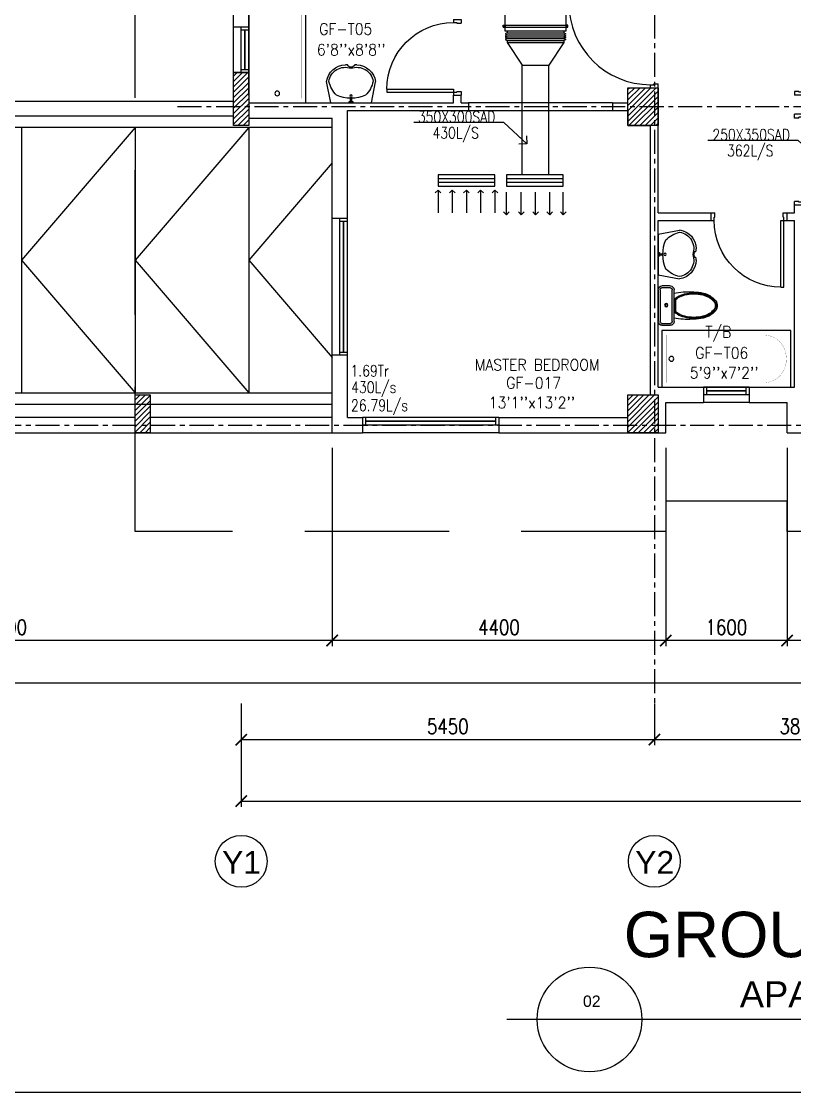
# Model space of a CAD drawing. Header units: millimetres. Extents: x -1288794 to 2153086, y -2701644 to -1428868.
# Drawn here: x 848559 to 858759, y -1517969 to -1503844 of the extents above; entities that cross this region are included whole.
import ezdxf
from ezdxf.enums import TextEntityAlignment as Align

# ---------------------------------------------------------------- set-up
doc = ezdxf.new("R2010")
doc.units = ezdxf.units.MM
doc.header["$LTSCALE"] = 100
doc.header["$PDMODE"] = 34
for name, pattern in [('CENTER', [50.8, 31.75, -6.35, 6.35, -6.35]), ('DASHED2', [9.525, 6.35, -3.175]), ('HIDDEN', [9.525, 6.35, -3.175])]:
    doc.linetypes.add(name, pattern=pattern)
for name, color, linetype in [('A-ANNO-DIMS', 1, 'Continuous'), ('A-ANNO-SYMB', 33, 'Continuous'), ('A-ANNO-TEXT', 8, 'Continuous'), ('A-AREA', 8, 'CENTER'), ('A-DOOR', 4, 'Continuous'), ('A-FLOR-OVHD', 4, 'DASHED2'), ('A-FLOR-PFIX', 8, 'Continuous'), ('A-GLAZ', 5, 'Continuous'), ('A-GRID', 253, 'CENTER'), ('A-WALL-FULL', 8, 'Continuous'), ('AC- SUIPPOR', 7, 'HIDDEN'), ('AC-SAD', 3, 'Continuous'), ('AC-SAD TEXT', 3, 'Continuous'), ('AC-UNIT', 5, 'Continuous'), ('HATCH', 251, 'Continuous'), ('L-WALK', 8, 'Continuous'), ('LOGO1LINE', 7, 'Continuous'), ('RETURN GRILL RIGHT', 1, 'Continuous'), ('S-COL- HACT.', 9, 'Continuous'), ('S-COL.', 8, 'Continuous'), ('SUPPLY GRILL RIGHT', 3, 'Continuous'), ('TEXT', 4, 'Continuous'), ('WALL', 42, 'Continuous')]:
    doc.layers.add(name, color=color, linetype=linetype)
doc.styles.add('ISTILO', font='sanss___.ttf', dxfattribs={"width": 0.8, "height": 400})
doc.styles.add('ROMANS', font='romans.shx', dxfattribs={"width": 0.8})
doc.styles.add('SANSSERIF', font='sas_____.pfb')
doc.styles.add('SIMPLEX', font='simplex.shx', dxfattribs={"width": 0.8})
doc.dimstyles.new('100 of DIM2', dxfattribs={"dimscale": 0, "dimtxt": 200, "dimasz": 150, "dimexe": 75, "dimexo": 200, "dimgap": 75, "dimtad": 1, "dimdec": 0, "dimrnd": 5, "dimzin": 0, "dimdsep": 46, "dimtxsty": 'ROMANS', "dimblk": 'ARCHTICK', "dimcen": 100, "dimclrd": 94, "dimclre": 94, "dimclrt": 2, "dimadec": 0, "dimazin": 0, "dimtfac": 1, "dimtdec": 0, "dimtofl": 0, "dimtmove": 2, "dimatfit": 3, "dimldrblk": 'OPEN90', "dimfxl": 75, "dimtolj": 1, "dimtzin": 0, "dimarcsym": 0})
pattern_1 = [(45, (1973413.864, -1109556.65), (-35.355339, 35.355339), [])]

# ---------------------------------------------------------------- blocks, each defined once
blk = doc.blocks.new('D-100-R1')
for p, q in [((-80, 980), (-80, 100)), ((-80, 980), (-40, 980)), ((-40, 980), (-40, 55)), ((-1000, 100), (-1000, 0)), ((-1000, 100), (-960, 100)), ((-960, 100), (-960, 55)), ((-960, 55), (-950, 55)), ((-950, 55), (-950, 0)), ((-80, 100), (0, 100)), ((-50, 55), (-50, 0)), ((-50, 55), (-40, 55)), ((-50, 0), (0, 0)), ((0, 100), (0, 0)), ((-1000, 0), (-950, 0))]:
    blk.add_line(p, q)
at = {"linetype": 'Continuous'}
blk.add_arc((-80, 100), 880, 90, 180, dxfattribs=at)
blk = doc.blocks.new('D-120-R1')
for p, q in [((-80, 1180), (-40, 1180)), ((-80, 1180), (-80, 100)), ((-40, 1180), (-40, 55)), ((-1200, 100), (-1160, 100)), ((-1200, 100), (-1200, 0)), ((-1160, 100), (-1160, 55)), ((-1160, 55), (-1150, 55)), ((-1150, 55), (-1150, 0)), ((-80, 100), (0, 100)), ((-50, 55), (-40, 55)), ((-50, 55), (-50, 0)), ((-50, 0), (0, 0)), ((0, 100), (0, 0)), ((-1200, 0), (-1150, 0))]:
    blk.add_line(p, q)
at = {"linetype": 'Continuous'}
blk.add_arc((-80, 100), 1080, 90, 180, dxfattribs=at)
blk = doc.blocks.new('LAV-4')
for p, q in [((-266, 0), (-322, -283)), ((-266, 0), (268, 0)), ((268, 0), (324, -280)), ((-48, -500), (-75, -500)), ((75, -500), (50, -500))]:
    blk.add_line(p, q)
for points in [[(-25, 0), (-25, -18), (25, -18), (25, 0)], [(-9, -20), (-9, -57), (8, -57), (8, -20)]]:
    blk.add_lwpolyline(points, close=True)
blk.add_circle((0, -91), 15.4)
for centre, radius, start, end in [((74, -366), 375, 135.3333, 167.1432), ((0, -539), 477, 66.1261, 113.874), ((-74, -366), 375, 12.5199, 44.6667), ((75, -250), 250, 270, 353.0121), ((-75, -250), 250, 187.6784, 270), ((-75, -250), 220, 188.5814, 289.9523), ((75, -250), 220, 250.0878, 350.8515), ((1, -527), 55.9, 28.7827, 151.2173), ((50, -499), 0, 238.1883, 0)]:
    blk.add_arc(centre, radius, start, end)
blk = doc.blocks.new('BT-2')
blk.add_lwpolyline([(0, 750), (1700, 750), (1700, 0), (0, 0)], close=True)
at = {"const_width": 2}
blk.add_lwpolyline([(60, 690), (1340, 690, -0.414214), (1640, 390), (1640, 360, -0.414214), (1340, 60), (60, 60)], format="xyb", close=True, dxfattribs=at)
blk.add_circle((125, 375), 31.9)
blk = doc.blocks.new('W-180')
for p, q in [((1800, 100), (0, 100)), ((1800, 0), (0, 0)), ((40, 0), (40, 100)), ((1760, 100), (1760, 0))]:
    blk.add_line(p, q)
at = {"linetype": 'Continuous'}
for p, q in [((1760, 53), (40, 53)), ((1760, 47), (40, 47))]:
    blk.add_line(p, q, dxfattribs=at)
blk = doc.blocks.new('W-60')
for p, q in [((600, 100), (0, 100)), ((600, 0), (0, 0)), ((40, 0), (40, 100)), ((560, 100), (560, 0))]:
    blk.add_line(p, q)
at = {"linetype": 'Continuous'}
for p, q in [((560, 53), (40, 53)), ((560, 47), (40, 47))]:
    blk.add_line(p, q, dxfattribs=at)
blk = doc.blocks.new('WC-1')
for p, q in [((-210, 0), (210, 0)), ((-260, -160), (-260, -50)), ((-235, -160), (-235, -50)), ((-210, -25), (210, -25)), ((235, -50), (235, -160)), ((260, -50), (260, -160)), ((210, -185), (-210, -185)), ((210, -210), (-210, -210)), ((91, -223), (-91, -223)), ((86, -235), (-86, -235))]:
    blk.add_line(p, q)
for radius in [22.1, 17.1]:
    blk.add_circle((-6, -107), radius)
for centre, radius, start, end in [((-210, -50), 50, 90, 180), ((-210, -50), 25, 90, 180), ((210, -50), 50, 360, 90), ((210, -50), 25, 360, 90), ((-210, -160), 50, 180, 270), ((-210, -160), 25, 180, 270), ((722, -383), 904, 168.9529, 184.0632), ((178, -428), 341, 149.8586, 166.4766), ((178, -428), 328, 149.8586, 166.4766), ((69, -365), 214, 138.4152, 149.8586), ((69, -365), 201, 139.9943, 149.8586), ((-69, -365), 201, 30.1414, 40.0057), ((-69, -365), 214, 30.1414, 41.5848), ((-178, -428), 328, 13.5234, 30.1414), ((-178, -428), 341, 13.5234, 30.1414), ((210, -160), 25, 270, 360), ((210, -160), 50, 270, 360), ((352, -470), 520, 166.4766, 180), ((352, -470), 507, 166.4766, 180), ((-352, -470), 507, 360, 13.5234), ((-352, -470), 520, 360, 13.5234), ((352, -470), 532, 177.5541, 180), ((352, -470), 532, 180, 193.5234), ((352, -470), 520, 180, 193.5234), ((352, -470), 507, 180, 193.5234), ((-352, -470), 507, 346.4766, 360), ((-352, -470), 520, 346.4766, 360), ((-352, -470), 532, 346.4766, 360), ((-352, -470), 532, 360, 2.4459), ((178, -512), 353, 193.5234, 210.1414), ((178, -512), 341, 193.5234, 210.1414), ((178, -512), 328, 193.5234, 210.1414), ((69, -575), 226, 210.1414, 234.4972), ((69, -575), 214, 210.1414, 234.4972), ((69, -575), 201, 210.1414, 234.4972), ((-69, -575), 201, 305.5028, 329.8586), ((-69, -575), 214, 305.5028, 329.8586), ((-69, -575), 226, 305.5028, 329.8586), ((-178, -512), 328, 329.8586, 346.4766), ((-178, -512), 341, 329.8586, 346.4766), ((-178, -512), 353, 329.8586, 346.4766), ((0, -672), 108, 234.4972, 270), ((0, -672), 95.9, 234.4972, 270), ((0, -672), 83.4, 234.4972, 270), ((0, -672), 83.4, 270, 305.5028), ((0, -672), 95.9, 270, 305.5028), ((0, -672), 108, 270, 305.5028)]:
    blk.add_arc(centre, radius, start, end)
at = {"linetype": 'Continuous', "ltscale": 50}
blk.add_arc((-722, -383), 904, 355.9368, 11.0471, dxfattribs=at)
blk = doc.blocks.new('_ArchTick')
at = {"color": 0, "linetype": 'ByBlock', "const_width": 0.15}
blk.add_lwpolyline([(-0.5, -0.5), (0.5, 0.5)], dxfattribs=at)
blk = doc.blocks.new('*D284')
at = {"layer": 'A-ANNO-DIMS', "color": 94, "lineweight": -2, "ltscale": 3, "transparency": 16777216}
for p, q in [((851459, -1512840), (851459, -1513390)), ((856909, -1512840), (856909, -1513390)), ((851459, -1513315), (856909, -1513315))]:
    blk.add_line(p, q, dxfattribs=at)
at = {"layer": 'Defpoints', "color": 0, "ltscale": 3, "transparency": 16777216}
for p in [(851459, -1512640), (856909, -1512640), (856909, -1513315)]:
    blk.add_point(p, dxfattribs=at)
at = {"layer": 'A-ANNO-DIMS', "color": 94, "lineweight": -2, "ltscale": 3, "transparency": 16777216, "xscale": 150, "yscale": 150, "zscale": 150, "rotation": 180}
blk.add_blockref('_ArchTick', (851459, -1513315), dxfattribs=at)
at = {"layer": 'A-ANNO-DIMS', "color": 94, "lineweight": -2, "ltscale": 3, "transparency": 16777216, "xscale": 150, "yscale": 150, "zscale": 150}
blk.add_blockref('_ArchTick', (856909, -1513315), dxfattribs=at)
at = {"layer": 'A-ANNO-DIMS', "color": 2, "ltscale": 3, "transparency": 16777216, "insert": (854184, -1513140), "char_height": 200, "attachment_point": 5, "style": 'ROMANS'}
blk.add_mtext('\\A1;5450', dxfattribs=at)
blk = doc.blocks.new('_Open90')
at = {"color": 0, "linetype": 'ByBlock', "lineweight": -2}
for p, q in [((0, 0), (-1, 0)), ((-0.5, 0.5), (0, 0)), ((0, 0), (-0.5, -0.5))]:
    blk.add_line(p, q, dxfattribs=at)
blk = doc.blocks.new('*D285')
at = {"layer": 'A-ANNO-DIMS', "color": 94, "lineweight": -2, "ltscale": 3, "transparency": 16777216}
for p, q in [((856909, -1512840), (856909, -1513390)), ((860759, -1513115), (860759, -1513240)), ((856909, -1513315), (860759, -1513315))]:
    blk.add_line(p, q, dxfattribs=at)
at = {"layer": 'Defpoints', "color": 0, "ltscale": 3, "transparency": 16777216}
for p in [(856909, -1512640), (860759, -1513315), (860759, -1513315)]:
    blk.add_point(p, dxfattribs=at)
at = {"layer": 'A-ANNO-DIMS', "color": 94, "lineweight": -2, "ltscale": 3, "transparency": 16777216, "xscale": 150, "yscale": 150, "zscale": 150, "rotation": 180}
blk.add_blockref('_ArchTick', (856909, -1513315), dxfattribs=at)
at = {"layer": 'A-ANNO-DIMS', "color": 94, "lineweight": -2, "ltscale": 3, "transparency": 16777216, "xscale": 150, "yscale": 150, "zscale": 150}
blk.add_blockref('_ArchTick', (860759, -1513315), dxfattribs=at)
at = {"layer": 'A-ANNO-DIMS', "color": 2, "ltscale": 3, "transparency": 16777216, "insert": (858834, -1513140), "char_height": 200, "attachment_point": 5, "style": 'ROMANS'}
blk.add_mtext('\\A1;3850', dxfattribs=at)
blk = doc.blocks.new('*D289')
at = {"layer": 'A-ANNO-DIMS', "color": 94, "lineweight": -2, "ltscale": 3, "transparency": 16777216}
for p, q in [((851459, -1512975), (851459, -1514200)), ((876959, -1512975), (876959, -1514200)), ((851459, -1514125), (876959, -1514125))]:
    blk.add_line(p, q, dxfattribs=at)
at = {"layer": 'Defpoints', "color": 0, "ltscale": 3, "transparency": 16777216}
for p in [(851459, -1512775), (876959, -1512775), (876959, -1514125)]:
    blk.add_point(p, dxfattribs=at)
at = {"layer": 'A-ANNO-DIMS', "color": 94, "lineweight": -2, "ltscale": 3, "transparency": 16777216, "xscale": 150, "yscale": 150, "zscale": 150, "rotation": 180}
blk.add_blockref('_ArchTick', (851459, -1514125), dxfattribs=at)
at = {"layer": 'A-ANNO-DIMS', "color": 94, "lineweight": -2, "ltscale": 3, "transparency": 16777216, "xscale": 150, "yscale": 150, "zscale": 150}
blk.add_blockref('_ArchTick', (876959, -1514125), dxfattribs=at)
at = {"layer": 'A-ANNO-DIMS', "color": 2, "ltscale": 3, "transparency": 16777216, "insert": (864209, -1513950), "char_height": 200, "attachment_point": 5, "style": 'ROMANS'}
blk.add_mtext('\\A1;25500', dxfattribs=at)
blk = doc.blocks.new('*D294')
at = {"layer": 'A-ANNO-DIMS', "color": 94, "linetype": 'Continuous', "lineweight": -2, "ltscale": 3, "transparency": 16777216}
for p, q in [((858659, -1509469), (858659, -1512083)), ((862959, -1509469), (862959, -1512083)), ((862959, -1512008), (858659, -1512008))]:
    blk.add_line(p, q, dxfattribs=at)
at = {"layer": 'Defpoints', "color": 0, "linetype": 'Continuous', "ltscale": 3, "transparency": 16777216}
for p in [(858659, -1509269), (862959, -1509269), (858659, -1512008)]:
    blk.add_point(p, dxfattribs=at)
at = {"layer": 'A-ANNO-DIMS', "color": 94, "linetype": 'Continuous', "lineweight": -2, "ltscale": 3, "transparency": 16777216, "xscale": 150, "yscale": 150, "zscale": 150, "rotation": 180}
blk.add_blockref('_ArchTick', (858659, -1512008), dxfattribs=at)
at = {"layer": 'A-ANNO-DIMS', "color": 94, "linetype": 'Continuous', "lineweight": -2, "ltscale": 3, "transparency": 16777216, "xscale": 150, "yscale": 150, "zscale": 150}
blk.add_blockref('_ArchTick', (862959, -1512008), dxfattribs=at)
at = {"layer": 'A-ANNO-DIMS', "color": 2, "linetype": 'Continuous', "ltscale": 3, "transparency": 16777216, "insert": (860809, -1511833), "char_height": 200, "attachment_point": 5, "style": 'ROMANS'}
blk.add_mtext('\\A1;4300', dxfattribs=at)
blk = doc.blocks.new('*D295')
at = {"layer": 'A-ANNO-DIMS', "color": 94, "linetype": 'Continuous', "lineweight": -2, "ltscale": 3, "transparency": 16777216}
for p, q in [((857059, -1509469), (857059, -1512083)), ((858659, -1509469), (858659, -1512083)), ((858659, -1512008), (857059, -1512008))]:
    blk.add_line(p, q, dxfattribs=at)
at = {"layer": 'Defpoints', "color": 0, "linetype": 'Continuous', "ltscale": 3, "transparency": 16777216}
for p in [(857059, -1509269), (858659, -1509269), (857059, -1512008)]:
    blk.add_point(p, dxfattribs=at)
at = {"layer": 'A-ANNO-DIMS', "color": 94, "linetype": 'Continuous', "lineweight": -2, "ltscale": 3, "transparency": 16777216, "xscale": 150, "yscale": 150, "zscale": 150, "rotation": 180}
blk.add_blockref('_ArchTick', (857059, -1512008), dxfattribs=at)
at = {"layer": 'A-ANNO-DIMS', "color": 94, "linetype": 'Continuous', "lineweight": -2, "ltscale": 3, "transparency": 16777216, "xscale": 150, "yscale": 150, "zscale": 150}
blk.add_blockref('_ArchTick', (858659, -1512008), dxfattribs=at)
at = {"layer": 'A-ANNO-DIMS', "color": 2, "linetype": 'Continuous', "ltscale": 3, "transparency": 16777216, "insert": (857859, -1511833), "char_height": 200, "attachment_point": 5, "style": 'ROMANS'}
blk.add_mtext('\\A1;1600', dxfattribs=at)
blk = doc.blocks.new('*D296')
at = {"layer": 'A-ANNO-DIMS', "color": 94, "linetype": 'Continuous', "lineweight": -2, "ltscale": 3, "transparency": 16777216}
for p, q in [((852659, -1509469), (852659, -1512083)), ((857059, -1509469), (857059, -1512083)), ((857059, -1512008), (852659, -1512008))]:
    blk.add_line(p, q, dxfattribs=at)
at = {"layer": 'Defpoints', "color": 0, "linetype": 'Continuous', "ltscale": 3, "transparency": 16777216}
for p in [(852659, -1509269), (857059, -1509269), (852659, -1512008)]:
    blk.add_point(p, dxfattribs=at)
at = {"layer": 'A-ANNO-DIMS', "color": 94, "linetype": 'Continuous', "lineweight": -2, "ltscale": 3, "transparency": 16777216, "xscale": 150, "yscale": 150, "zscale": 150, "rotation": 180}
blk.add_blockref('_ArchTick', (852659, -1512008), dxfattribs=at)
at = {"layer": 'A-ANNO-DIMS', "color": 94, "linetype": 'Continuous', "lineweight": -2, "ltscale": 3, "transparency": 16777216, "xscale": 150, "yscale": 150, "zscale": 150}
blk.add_blockref('_ArchTick', (857059, -1512008), dxfattribs=at)
at = {"layer": 'A-ANNO-DIMS', "color": 2, "linetype": 'Continuous', "ltscale": 3, "transparency": 16777216, "insert": (854859, -1511833), "char_height": 200, "attachment_point": 5, "style": 'ROMANS'}
blk.add_mtext('\\A1;4400', dxfattribs=at)
blk = doc.blocks.new('*D297')
at = {"layer": 'A-ANNO-DIMS', "color": 94, "linetype": 'Continuous', "lineweight": -2, "ltscale": 3, "transparency": 16777216}
for p, q in [((844059, -1509469), (844059, -1512083)), ((852659, -1509469), (852659, -1512083)), ((852659, -1512008), (844059, -1512008))]:
    blk.add_line(p, q, dxfattribs=at)
at = {"layer": 'Defpoints', "color": 0, "linetype": 'Continuous', "ltscale": 3, "transparency": 16777216}
for p in [(844059, -1509269), (852659, -1509269), (844059, -1512008)]:
    blk.add_point(p, dxfattribs=at)
at = {"layer": 'A-ANNO-DIMS', "color": 94, "linetype": 'Continuous', "lineweight": -2, "ltscale": 3, "transparency": 16777216, "xscale": 150, "yscale": 150, "zscale": 150, "rotation": 180}
blk.add_blockref('_ArchTick', (844059, -1512008), dxfattribs=at)
at = {"layer": 'A-ANNO-DIMS', "color": 94, "linetype": 'Continuous', "lineweight": -2, "ltscale": 3, "transparency": 16777216, "xscale": 150, "yscale": 150, "zscale": 150}
blk.add_blockref('_ArchTick', (852659, -1512008), dxfattribs=at)
at = {"layer": 'A-ANNO-DIMS', "color": 2, "linetype": 'Continuous', "ltscale": 3, "transparency": 16777216, "insert": (848359, -1511833), "char_height": 200, "attachment_point": 5, "style": 'ROMANS'}
blk.add_mtext('\\A1;8600', dxfattribs=at)
blk = doc.blocks.new('A$C44FB0367')
at = {"layer": 'WALL', "ltscale": 30}
h = blk.add_hatch(dxfattribs=at)
h.set_pattern_fill('NET3', color=2, scale=100, style=0)
h.set_pattern_definition([(0, (19935.246, -11666.627), (0, 12.5), []), (60, (19935.246, -11666.627), (-10.8253175, 6.25), []), (120, (19935.246, -11666.627), (-10.8253175, -6.25), [])])
h.paths.add_polyline_path([(775, 250), (775, 275), (25, 275), (25, 250)])
at = {"layer": 'WALL', "color": 5, "ltscale": 30}
for p, q in [((25, 250), (25, 275)), ((25, 275), (775, 275)), ((775, 250), (775, 275))]:
    blk.add_line(p, q, dxfattribs=at)
at = {"layer": 'WALL', "color": 8, "ltscale": 30}
for p, q in [((25, -275), (0, -287.5)), ((25, -250), (25, -275)), ((25, -250), (25, -275)), ((25, -275), (775, -275)), ((775, -250), (775, -275)), ((775, -275), (800, -287.5)), ((0, -287.5), (25, -300)), ((25, -300), (0, -312.5)), ((0, -312.5), (25, -325)), ((25, -325), (0, -337.5)), ((0, -337.5), (25, -350)), ((25, -350), (0, -362.5)), ((0, -362.5), (25, -375)), ((25, -300), (775, -300)), ((25, -325), (775, -325)), ((25, -350), (775, -350)), ((25, -375), (775, -375)), ((25, -375), (25, -400)), ((25, -400), (775, -400)), ((800, -287.5), (775, -300)), ((775, -300), (800, -312.5)), ((800, -312.5), (775, -325)), ((775, -325), (800, -337.5)), ((800, -337.5), (775, -350)), ((775, -350), (800, -362.5)), ((800, -362.5), (775, -375)), ((775, -375), (775, -400))]:
    blk.add_line(p, q, dxfattribs=at)
at = {"layer": 'WALL', "color": 5, "ltscale": 30}
blk.add_lwpolyline([(0, 250), (800, 250), (800, -250), (0, -250)], close=True, dxfattribs=at)
blk = doc.blocks.new('A$C5F1D0244')
at = {"layer": 'AC- SUIPPOR', "ltscale": 5}
for p, q in [((-25, 425), (-25, -425)), ((0, 425), (0, -425))]:
    blk.add_line(p, q, dxfattribs=at)
at = {"layer": 'AC- SUIPPOR', "ltscale": 30}
for points in [[(-25, 400), (0, 400), (0, 425), (-25, 425)], [(-25, -400), (0, -400), (0, -425), (-25, -425)]]:
    blk.add_lwpolyline(points, close=True, dxfattribs=at)
for centre in [(-12.5, 412.5), (-12.5, -412.5)]:
    blk.add_circle(centre, 5, dxfattribs=at)
blk = doc.blocks.new('SUPPLY GRILL RIGHT')
at = {"layer": 'SUPPLY GRILL RIGHT'}
for p, q in [((375, 25), (-375, 25)), ((375, -25), (375, 25)), ((375, -25), (-375, -25)), ((375, -75), (375, -25))]:
    blk.add_line(p, q, dxfattribs=at)
blk.add_lwpolyline([(-375, -75), (375, -75), (375, 75), (-375, 75)], close=True, dxfattribs=at)
for points in [[(-375, -450), (-375, -150)], [(-178.5, -450), (-178.5, -150)], [(9, -450), (9, -150)], [(196.5, -450), (196.5, -150)], [(375, -450), (375, -150)]]:
    blk.add_leader(points, dimstyle='100 of DIM2', override={"dimscale": 1, "dimasz": 75, "dimtad": 0, "dimclrd": 0, "dimfxl": 0.2}, dxfattribs=at)
blk = doc.blocks.new('RETURN GRILL RIGHT')
at = {"layer": 'RETURN GRILL RIGHT'}
for p, q in [((375, 25), (-375, 25)), ((375, -25), (-375, -25))]:
    blk.add_line(p, q, dxfattribs=at)
blk.add_lwpolyline([(-375, -75), (375, -75), (375, 75), (-375, 75)], close=True, dxfattribs=at)
for points in [[(-375, -125), (-375, -425)], [(-187.5, -125), (-187.5, -425)], [(0, -125), (0, -425)], [(187.5, -125), (187.5, -425)], [(375, -125), (375, -425)]]:
    blk.add_leader(points, dimstyle='100 of DIM2', override={"dimscale": 1, "dimasz": 75, "dimtad": 0, "dimclrd": 0, "dimfxl": 0.2}, dxfattribs=at)

msp = doc.modelspace()

# ---------------------------------------------------------------- hatches: boundary and pattern name
at = {"layer": 'S-COL- HACT.', "linetype": 'Continuous', "ltscale": 3}
h = msp.add_hatch(dxfattribs=at)
h.set_pattern_fill('ANSI31', color=256, scale=400, style=0)
h.set_pattern_definition(pattern_1)
h.paths.add_polyline_path([(851358.7, -1505218.6), (851358.7, -1504518.6), (851558.7, -1504518.6), (851558.7, -1505218.6)])
h = msp.add_hatch(dxfattribs=at)
h.set_pattern_fill('ANSI31', color=256, scale=400, style=0)
h.set_pattern_definition(pattern_1)
h.paths.add_polyline_path([(856958.7, -1504718.6), (856958.7, -1505218.6), (856558.7, -1505218.6), (856558.7, -1504718.6)])
h = msp.add_hatch(dxfattribs=at)
h.set_pattern_fill('ANSI31', color=256, scale=400, style=0)
h.set_pattern_definition(pattern_1)
h.paths.add_polyline_path([(850258.7, -1508768.6), (850258.7, -1509268.6), (850058.7, -1509268.6), (850058.7, -1508768.6)])
h = msp.add_hatch(dxfattribs=at)
h.set_pattern_fill('ANSI31', color=256, scale=400, style=0)
h.set_pattern_definition(pattern_1)
h.paths.add_polyline_path([(856958.7, -1508768.6), (856958.7, -1509268.6), (856558.7, -1509268.6), (856558.7, -1508768.6)])

# ---------------------------------------------------------------- linework, layer by layer
at = {"layer": 'A-ANNO-SYMB', "ltscale": 3}
for centre in [(851458.7, -1514919.1), (856908.7, -1514919.1)]:
    msp.add_circle(centre, 342.2, dxfattribs=at)
at = {"layer": 'A-AREA', "linetype": 'Continuous', "ltscale": 3}
for p, q in [((844058.7, -1504893.6), (851358.7, -1504893.6)), ((851358.7, -1505093.6), (844058.7, -1505093.6)), ((850058.7, -1509068.6), (844058.7, -1509068.6)), ((852658.7, -1509068.6), (850258.7, -1509068.6)), ((844058.7, -1509268.6), (852658.7, -1509268.6))]:
    msp.add_line(p, q, dxfattribs=at)
at = {"layer": 'A-AREA', "ltscale": 15}
msp.add_line((879158.7, -1512568.6), (844058.7, -1512568.6), dxfattribs=at)
at = {"layer": 'A-FLOR-OVHD', "linetype": 'Continuous', "ltscale": 3}
for p, q in [((856358.7, -1504918.6), (854458.7, -1504918.6)), ((854458.7, -1505018.6), (856358.7, -1505018.6))]:
    msp.add_line(p, q, dxfattribs=at)
at = {"layer": 'A-FLOR-OVHD', "ltscale": 3}
msp.add_lwpolyline([(877058.7, -1509268.6), (877058.7, -1510568.6), (864258.7, -1510568.6), (864258.7, -1509268.6), (862958.7, -1509268.6), (862958.7, -1510568.6), (858658.7, -1510568.6), (858658.7, -1510168.6), (857058.7, -1510168.6), (857058.7, -1510568.6), (850058.7, -1510568.6), (850058.7, -1500918.6), (849058.7, -1500918.6), (849058.7, -1496418.6)], dxfattribs=at)
msp.add_lwpolyline([(877058.7, -1509268.6), (877058.7, -1510568.6), (864258.7, -1510568.6), (864258.7, -1509268.6), (862958.7, -1509268.6), (862958.7, -1510568.6), (858658.7, -1510568.6), (858658.7, -1510168.6), (857058.7, -1510168.6), (857058.7, -1510568.6), (850058.7, -1510568.6), (850058.7, -1500918.6), (849058.7, -1500918.6), (849058.7, -1496418.6)], dxfattribs=at)
at = {"layer": 'A-GLAZ', "ltscale": 3}
for p, q in [((851358.7, -1504518.6), (851358.7, -1503918.6)), ((852658.7, -1508243.6), (852658.7, -1506443.6)), ((858158.7, -1508868.6), (857558.7, -1508868.6)), ((854858.7, -1509268.6), (853058.7, -1509268.6))]:
    msp.add_line(p, q, dxfattribs=at)
at = {"layer": 'A-GRID', "ltscale": 0.1}
for p, q in [((856908.7, -1465142.6), (856908.7, -1513277)), ((894115.9, -1504968.6), (850576.3, -1504968.6)), ((839601.5, -1509168.6), (883141.1, -1509168.6))]:
    msp.add_line(p, q, dxfattribs=at)
at = {"layer": 'A-WALL-FULL', "ltscale": 3}
for p, q in [((851558.7, -1503918.6), (851558.7, -1502818.6)), ((851358.7, -1503918.6), (851358.7, -1502918.6)), ((851558.7, -1503918.6), (851358.7, -1503918.6)), ((851558.7, -1504518.6), (851358.7, -1504518.6)), ((851358.7, -1505218.6), (851358.7, -1504518.6)), ((851558.7, -1504818.6), (851558.7, -1504518.6)), ((851558.7, -1504818.6), (851558.7, -1504518.6)), ((856858.7, -1504718.6), (856958.7, -1504718.6)), ((856958.7, -1506368.6), (856958.7, -1504718.6)), ((854258.7, -1504818.6), (854358.7, -1504818.6)), ((854258.7, -1504918.6), (854258.7, -1504818.6)), ((854358.7, -1504918.6), (854358.7, -1504818.6)), ((851558.7, -1504918.6), (854258.7, -1504918.6)), ((852858.7, -1505018.6), (854458.7, -1505018.6)), ((852858.7, -1506443.6), (852858.7, -1505018.6)), ((854358.7, -1504918.6), (854458.7, -1504918.6)), ((854458.7, -1504918.6), (854458.7, -1505018.6)), ((856358.7, -1504918.6), (856558.7, -1504918.6)), ((856358.7, -1504918.6), (856358.7, -1505018.6)), ((856358.7, -1505018.6), (856558.7, -1505018.6)), ((851558.7, -1505118.6), (852658.7, -1505118.6)), ((851558.7, -1505118.6), (851558.7, -1505218.6)), ((852658.7, -1506443.6), (852658.7, -1505118.6)), ((851558.7, -1505218.6), (851358.7, -1505218.6)), ((856858.7, -1508768.6), (856858.7, -1505218.6)), ((858758.7, -1506368.6), (858758.7, -1506268.6)), ((856958.7, -1506368.6), (857658.7, -1506368.6)), ((857658.7, -1506468.6), (857658.7, -1506368.6)), ((858658.7, -1506468.6), (858658.7, -1506368.6)), ((858658.7, -1506368.6), (858758.7, -1506368.6)), ((852858.7, -1506443.6), (852658.7, -1506443.6)), ((856958.7, -1506468.6), (857658.7, -1506468.6)), ((856958.7, -1508668.6), (856958.7, -1506468.6)), ((858658.7, -1506468.6), (858758.7, -1506468.6)), ((858758.7, -1508668.6), (858758.7, -1506468.6)), ((852658.7, -1509268.6), (852658.7, -1508243.6)), ((852858.7, -1508243.6), (852658.7, -1508243.6)), ((852858.7, -1509068.6), (852858.7, -1508243.6)), ((856958.7, -1508668.6), (857558.7, -1508668.6)), ((857558.7, -1508668.6), (857558.7, -1508868.6)), ((858158.7, -1508668.6), (858758.7, -1508668.6)), ((858158.7, -1508668.6), (858158.7, -1508868.6)), ((857058.7, -1509268.6), (857058.7, -1508868.6)), ((857058.7, -1508868.6), (857558.7, -1508868.6)), ((858158.7, -1508868.6), (858658.7, -1508868.6)), ((858658.7, -1509268.6), (858658.7, -1508868.6)), ((852858.7, -1509068.6), (853058.7, -1509068.6)), ((853058.7, -1509068.6), (853058.7, -1509268.6)), ((854858.7, -1509068.6), (856558.7, -1509068.6)), ((854858.7, -1509068.6), (854858.7, -1509268.6)), ((852658.7, -1509268.6), (853058.7, -1509268.6)), ((854858.7, -1509268.6), (857058.7, -1509268.6)), ((858658.7, -1509268.6), (859808.7, -1509268.6))]:
    msp.add_line(p, q, dxfattribs=at)
at = {"layer": 'A-WALL-FULL', "linetype": 'Continuous', "ltscale": 3}
for p, q in [((856558.7, -1504918.6), (856558.7, -1504718.6)), ((856558.7, -1504718.6), (856958.7, -1504718.6)), ((856558.7, -1505018.6), (856558.7, -1505218.6)), ((856558.7, -1505218.6), (856858.7, -1505218.6)), ((856558.7, -1509068.6), (856558.7, -1508768.6)), ((856558.7, -1508768.6), (856858.7, -1508768.6))]:
    msp.add_line(p, q, dxfattribs=at)
msp.add_lwpolyline([(850058.7, -1508768.6), (850258.7, -1508768.6), (850258.7, -1509268.6), (850058.7, -1509268.6)], close=True, dxfattribs=at)
at = {"layer": 'AC-SAD'}
for p, q in [((854966, -1504120.7), (855716, -1504120.7)), ((854966, -1504120.7), (855166, -1504420.7)), ((855716, -1504120.7), (855516, -1504420.7)), ((855166, -1504420.7), (855516, -1504420.7)), ((855166, -1505868.6), (855166, -1504420.7)), ((855516, -1505868.6), (855516, -1504420.7))]:
    msp.add_line(p, q, dxfattribs=at)
at = {"layer": 'HATCH', "ltscale": 3}
for p, q in [((848558.7, -1505243.6), (848558.7, -1508743.6)), ((850058.7, -1505243.6), (850058.7, -1508743.6)), ((851558.7, -1505243.6), (851558.7, -1508743.6))]:
    msp.add_line(p, q, dxfattribs=at)
for points in [[(850058.7, -1505243.6), (848558.7, -1506993.6), (850058.7, -1508743.6)], [(851558.7, -1505243.6), (850058.7, -1506993.6), (851558.7, -1508743.6)], [(852658.7, -1505710.3), (851558.7, -1506993.6), (852658.7, -1508277)]]:
    msp.add_lwpolyline(points, dxfattribs=at)
at = {"layer": 'L-WALK', "ltscale": 3}
for p, q in [((851358.7, -1505093.6), (843058.7, -1505093.6)), ((852658.7, -1505243.6), (843058.7, -1505243.6)), ((846539, -1508743.6), (852658.7, -1508743.6)), ((852658.7, -1508893.6), (843058.7, -1508893.6))]:
    msp.add_line(p, q, dxfattribs=at)
at = {"layer": 'LOGO1LINE'}
msp.add_lwpolyline([(893960.3, -1517969.1), (828361.6, -1517969.1), (828361.6, -1465331.1), (893960.3, -1465331.1)], close=True, dxfattribs=at)
at = {"layer": 'S-COL.', "linetype": 'Continuous', "ltscale": 3}
for points in [[(851358.7, -1505218.6), (851358.7, -1504518.6), (851558.7, -1504518.6), (851558.7, -1505218.6)], [(856958.7, -1504718.6), (856958.7, -1505218.6), (856558.7, -1505218.6), (856558.7, -1504718.6)], [(856958.7, -1504718.6), (856958.7, -1505218.6), (856558.7, -1505218.6), (856558.7, -1504718.6)], [(856958.7, -1504718.6), (856958.7, -1505218.6), (856558.7, -1505218.6), (856558.7, -1504718.6)], [(850258.7, -1508768.6), (850258.7, -1509268.6), (850058.7, -1509268.6), (850058.7, -1508768.6)], [(856958.7, -1508768.6), (856958.7, -1509268.6), (856558.7, -1509268.6), (856558.7, -1508768.6)]]:
    msp.add_lwpolyline(points, close=True, dxfattribs=at)
at = {"layer": 'TEXT', "linetype": 'Continuous', "ltscale": 3}
msp.add_line((864879.6, -1517005.2), (854961.2, -1517005.2), dxfattribs=at)
msp.add_circle((856052.5, -1517005.2), 690.6, dxfattribs=at)

# ---------------------------------------------------------------- block references
at = {"ltscale": 30, "xscale": -1, "rotation": 90}
msp.add_blockref('A$C5F1D0244', (855341, -1503920.1), dxfattribs=at)
at = {"layer": 'A-DOOR', "ltscale": 3}
for p, rotation in [((856958.7, -1503518.6), 90), ((858758.7, -1504818.6), 270)]:
    msp.add_blockref('D-120-R1', p, dxfattribs=dict(at, rotation=rotation))
at = {"layer": 'A-DOOR', "ltscale": 3, "xscale": -1}
for name, p, rotation in [('D-100-R1', (854358.7, -1504818.6), 90), ('D-120-R1', (858758.7, -1505068.6), 270), ('D-100-R1', (858658.7, -1506368.6), 180)]:
    msp.add_blockref(name, p, dxfattribs=dict(at, rotation=rotation))
at = {"layer": 'A-FLOR-PFIX', "ltscale": 3, "xscale": -1}
for name, p, rotation in [('BT-2', (851558.7, -1504918.6), 270), ('LAV-4', (852907, -1504918.6), 180), ('LAV-4', (856958.7, -1506916.5), 90), ('WC-1', (856958.7, -1507591.6), 90), ('BT-2', (857008.7, -1507918.6), 180)]:
    msp.add_blockref(name, p, dxfattribs=dict(at, rotation=rotation))
at = {"layer": 'A-GLAZ', "ltscale": 3, "xscale": -1}
for name, p, rotation in [('W-60', (851558.7, -1503918.6), 90), ('W-180', (852858.7, -1506443.6), 90), ('W-60', (857558.7, -1508668.6), 180), ('W-180', (853058.7, -1509068.6), 180)]:
    msp.add_blockref(name, p, dxfattribs=dict(at, rotation=rotation))
at = {"layer": 'AC-UNIT', "color": 6, "ltscale": 30}
msp.add_blockref('A$C44FB0367', (854941, -1503720.7), dxfattribs=at)
at = {"layer": 'RETURN GRILL RIGHT'}
msp.add_blockref('RETURN GRILL RIGHT', (854429.5, -1505943.6), dxfattribs=at)
at = {"layer": 'SUPPLY GRILL RIGHT'}
msp.add_blockref('SUPPLY GRILL RIGHT', (855332, -1505943.6), dxfattribs=at)

# ---------------------------------------------------------------- texts
at = {"layer": 'A-ANNO-TEXT', "style": 'ROMANS', "width": 0.9}
for s, p in [('GF-T05', (852487.4, -1504019.3)), ("6'8''x8'8''", (852456.8, -1504292.6)), ('T/B', (857583.3, -1508013.1)), ('GF-T06', (857447.7, -1508290.7)), ('MASTER BEDROOM', (854541.4, -1508447.5)), ("5'9''x7'2''", (857376.4, -1508552.7)), ('GF-017', (854954.6, -1508685.7)), ("13'1''x13'2''", (854724.8, -1508945.9))]:
    msp.add_text(s, height=150, dxfattribs=at).set_placement(p)
at = {"layer": 'A-ANNO-TEXT', "style": 'SANSSERIF'}
for s, height, p in [('Y1', 300, (851463.3, -1515083.7)), ('Y2', 300, (856913.3, -1515083.7)), ('02', 150, (856083.3, -1516839.2))]:
    msp.add_text(s, height=height, dxfattribs=at).set_placement(p, align=Align.CENTER)
at = {"layer": 'AC-SAD TEXT', "style": 'SIMPLEX', "width": 0.8}
for s, p in [('350X300SAD', (853788.5, -1505178.5)), ('430L/S', (853981.9, -1505387.9)), ('250X350SAD', (857674.4, -1505413.3)), ('362L/S', (857867.8, -1505622.7)), ('1.69Tr', (852899.6, -1508526.4)), ('430L/s', (852909, -1508742.5)), ('26.79L/s', (852906.6, -1508981.7))]:
    msp.add_text(s, height=150, dxfattribs=at).set_placement(p)
at = {"layer": 'TEXT', "color": 7, "style": 'ISTILO'}
for s, height, p in [('GROUND FLOOR PLAN', 600, (856504.9, -1516184.5)), ('APARTMENT BUILDING', 343, (858036.1, -1516844.2, 0))]:
    msp.add_text(s, height=height, dxfattribs=at).set_placement(p)

# ---------------------------------------------------------------- dimensions: what is measured, and where the dimension line sits
at = {"layer": 'A-ANNO-DIMS', "linetype": 'Continuous', "ltscale": 3}
for base, p1, p2, picture, middle in [((844058.7, -1512007.6), (852658.7, -1509268.6), (844058.7, -1509268.6), '*D297', (848358.7, -1511832.6)), ((852658.7, -1512007.6), (857058.7, -1509268.6), (852658.7, -1509268.6), '*D296', (854858.7, -1511832.6)), ((857058.7, -1512007.6), (858658.7, -1509268.6), (857058.7, -1509268.6), '*D295', (857858.7, -1511832.6)), ((858658.7, -1512007.6), (862958.7, -1509268.6), (858658.7, -1509268.6), '*D294', (860808.7, -1511832.6))]:
    dim = msp.add_linear_dim(base=base, p1=p1, p2=p2, dimstyle='100 of DIM2', override={"dimscale": 1}, dxfattribs=at)
    dim.commit()
    dim.dimension.update_dxf_attribs({"geometry": picture, "text_midpoint": middle})
at = {"layer": 'A-ANNO-DIMS', "ltscale": 3}
for base, p1, p2, picture, middle in [((856908.7, -1513315.3), (851458.7, -1512640), (856908.7, -1512640), '*D284', (854183.7, -1513140.3)), ((860758.7, -1513315.3), (856908.7, -1512640), (860758.7, -1513315.3), '*D285', (858833.7, -1513140.3)), ((876958.7, -1514125.5), (851458.7, -1512774.8), (876958.7, -1512774.8), '*D289', (864208.7, -1513950.5))]:
    dim = msp.add_linear_dim(base=base, p1=p1, p2=p2, dimstyle='100 of DIM2', override={"dimscale": 1}, dxfattribs=at)
    dim.commit()
    dim.dimension.update_dxf_attribs({"geometry": picture, "text_midpoint": middle})

# ---------------------------------------------------------------- leaders
at = {"layer": 'AC-SAD TEXT'}
for points in [[(855227.1, -1505457), (854921.9, -1505178.5), (853735.8, -1505178.5)], [(859110.9, -1505691.9), (858805.7, -1505413.3), (857615, -1505413.3)]]:
    msp.add_leader(points, dimstyle='100 of DIM2', override={"dimscale": 1, "dimtad": 0, "dimfxl": 0.2}, dxfattribs=at)

doc.saveas('drawing.dxf')
